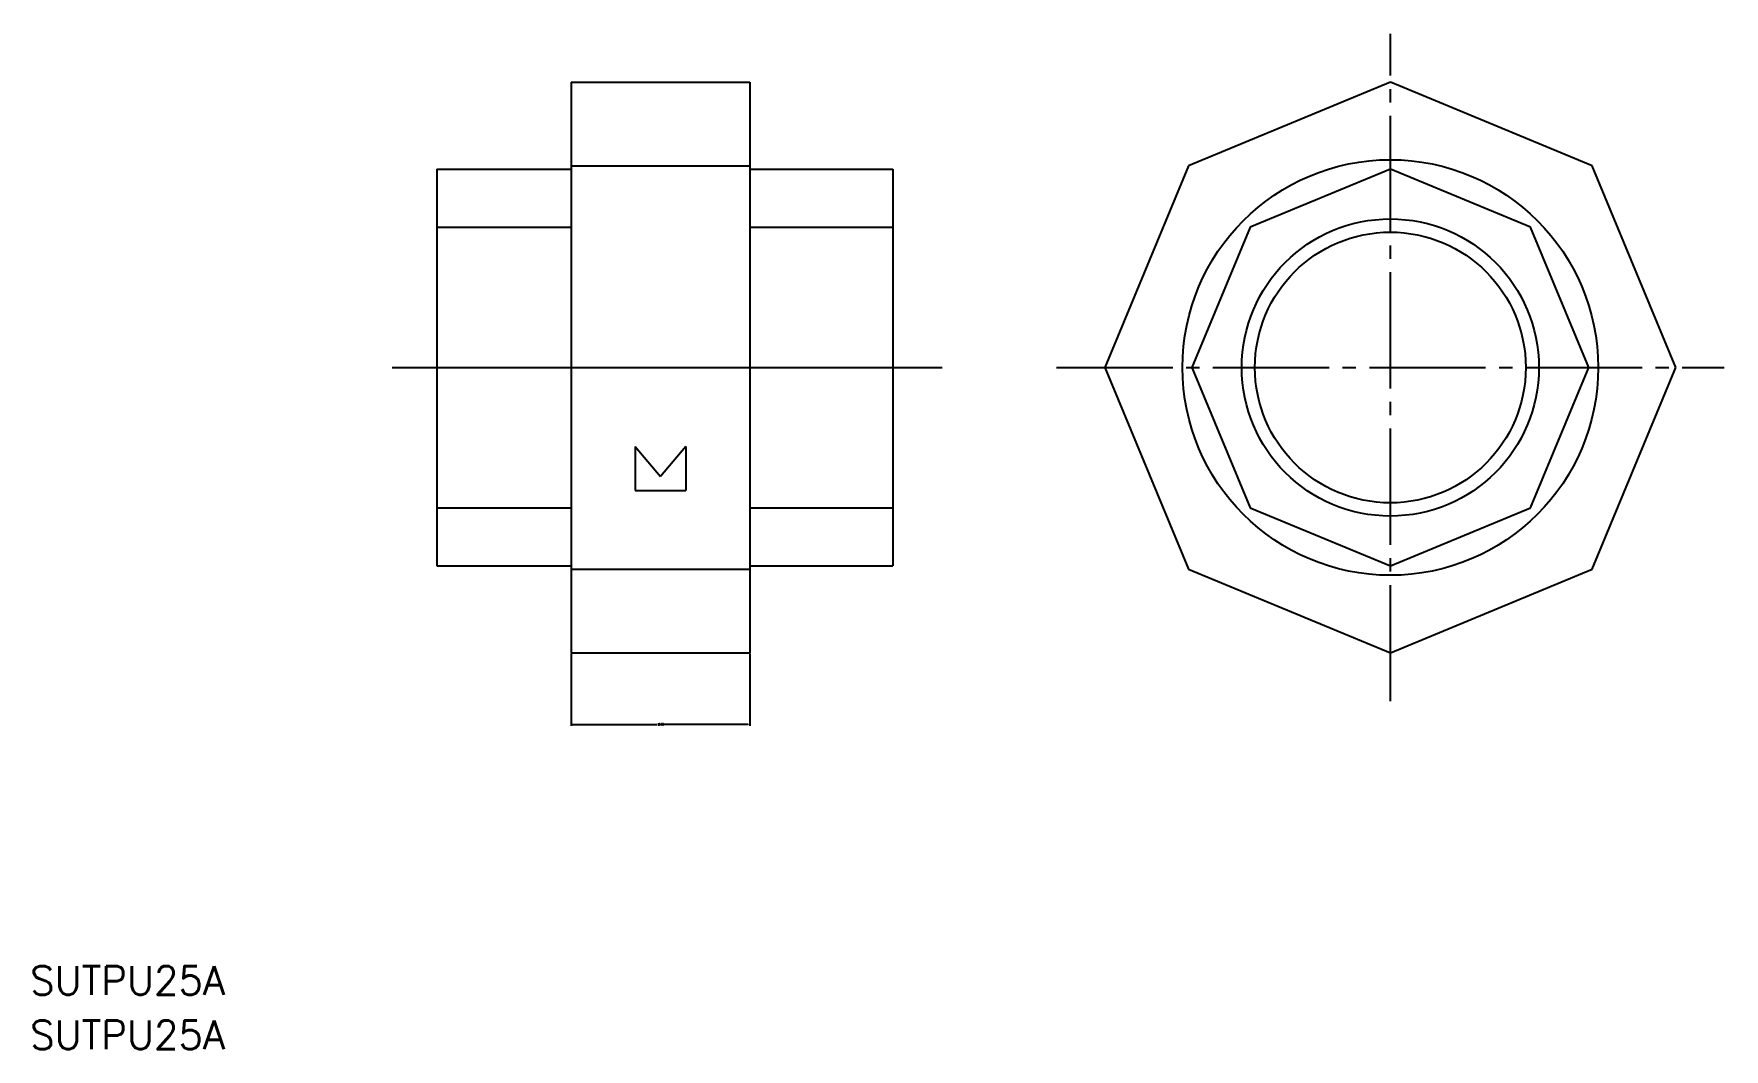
# Model space of a CAD drawing. Extents: x 47 to 236, y 151 to 265.
import ezdxf

# ---------------------------------------------------------------- set-up
doc = ezdxf.new("R2010")
doc.units = 0
doc.header["$PDMODE"] = 64
doc.linetypes.add('CENTER', pattern=[17.5, 13, -1.5, 1.5, -1.5])
doc.layers.get('0').update_dxf_attribs({"linetype": 'CONTINUOUS'})
doc.layers.get('DEFPOINTS').update_dxf_attribs({"linetype": 'CONTINUOUS'})
doc.layers.add('CENTER', color=1, linetype='CENTER')
doc.styles.get("Standard").update_dxf_attribs({"font": 'txt.shx', "bigfont": '@extfont2.shx'})
doc.dimstyles.get("Standard").update_dxf_attribs({"dimtxt": 0.18, "dimasz": 0.18, "dimexe": 0.18, "dimexo": 0.0625, "dimgap": 0.09, "dimtad": 0, "dimtih": 1, "dimtoh": 1, "dimzin": 0, "dimcen": 0.09, "dimazin": 3, "dimtfac": 1, "dimtofl": 0, "dimtmove": 0, "dimatfit": 3})

# ---------------------------------------------------------------- blocks, each defined once
blk = doc.blocks.new('*U6')
at = {"color": 0, "linetype": 'CONTINUOUS'}
blk.add_text('20.00', height=0.18, dxfattribs=at).set_placement((116.92, 187.15))
blk = doc.blocks.new('*D5')
at = {"color": 0, "linetype": 'CONTINUOUS'}
for p, q in [((107.23, 195.18), (107.23, 187.06)), ((127.23, 195.18), (127.23, 187.06)), ((107.41, 187.24), (116.83, 187.24)), ((127.05, 187.24), (117.64, 187.24))]:
    blk.add_line(p, q, dxfattribs=at)
for points in [[(107.41, 187.27), (107.41, 187.21), (107.23, 187.24)], [(127.05, 187.27), (127.05, 187.21), (127.23, 187.24)]]:
    blk.add_solid(points, dxfattribs=at)
at = {"layer": 'DEFPOINTS', "color": 0, "linetype": 'CONTINUOUS'}
for p in [(107.23, 195.24), (127.23, 195.24), (127.23, 187.24)]:
    blk.add_point(p, dxfattribs=at)
at = {"color": 7, "linetype": 'CONTINUOUS'}
blk.add_blockref('*U6', (0, 0), dxfattribs=at)

msp = doc.modelspace()

# ---------------------------------------------------------------- linework, layer by layer
at = {"color": 7, "linetype": 'CONTINUOUS'}
for p, q in [((107.232, 259.101), (107.232, 195.24)), ((107.232, 259.101), (127.232, 259.101)), ((127.232, 259.101), (127.232, 195.24)), ((198.869, 259.101), (176.29, 249.749)), ((221.447, 249.749), (198.869, 259.101)), ((107.232, 249.749), (127.232, 249.749)), ((176.29, 249.749), (166.938, 227.171)), ((230.799, 227.171), (221.447, 249.749)), ((92.232, 249.36), (92.232, 204.982)), ((92.232, 249.36), (107.232, 249.36)), ((127.232, 249.36), (143.232, 249.36)), ((143.232, 249.36), (143.232, 204.982)), ((198.869, 249.36), (183.179, 242.861)), ((214.559, 242.861), (198.869, 249.36)), ((92.232, 242.861), (107.232, 242.861)), ((127.232, 242.861), (143.232, 242.861)), ((183.179, 242.861), (176.68, 227.171)), ((221.058, 227.171), (214.559, 242.861)), ((92.232, 227.171), (143.232, 227.171)), ((166.938, 227.171), (176.29, 204.593)), ((176.68, 227.171), (183.179, 211.481)), ((214.559, 211.481), (221.058, 227.171)), ((221.447, 204.593), (230.799, 227.171)), ((114.399, 218.347), (114.399, 213.417)), ((114.399, 218.347), (117.232, 214.97)), ((120.066, 218.347), (117.232, 214.97)), ((120.066, 218.347), (120.066, 213.417)), ((114.399, 213.417), (120.066, 213.417)), ((92.232, 211.481), (107.232, 211.481)), ((127.232, 211.481), (143.232, 211.481)), ((183.179, 211.481), (198.869, 204.982)), ((198.869, 204.982), (214.559, 211.481)), ((92.232, 204.982), (107.232, 204.982)), ((107.232, 204.593), (127.232, 204.593)), ((127.232, 204.982), (143.232, 204.982)), ((176.29, 204.593), (198.869, 195.24)), ((198.869, 195.24), (221.447, 204.593)), ((107.232, 195.24), (127.232, 195.24))]:
    msp.add_line(p, q, dxfattribs=at)
for radius in [23.25, 16.624, 15.146]:
    msp.add_circle((198.869, 227.171), radius, dxfattribs=at)
at = {"layer": 'CENTER', "color": 1, "linetype": 'CENTER'}
for p, q in [((198.869, 189.828), (198.869, 264.513)), ((87.232, 227.171), (148.732, 227.171)), ((161.526, 227.171), (236.211, 227.171))]:
    msp.add_line(p, q, dxfattribs=at)

# ---------------------------------------------------------------- texts
at = {"color": 7, "linetype": 'CONTINUOUS'}
for p in [(46.728, 156.984), (46.728, 150.887)]:
    msp.add_text('SUTPU25A', height=3.2, dxfattribs=at).set_placement(p)

# ---------------------------------------------------------------- dimensions: what is measured, and where the dimension line sits
dim = msp.add_linear_dim(base=(127.232, 187.24), p1=(107.232, 195.24), p2=(127.232, 195.24), dimstyle='Standard', dxfattribs=at)
dim.commit()
dim.dimension.update_dxf_attribs({"geometry": '*D5', "text_midpoint": (117.232, 187.24)})

doc.saveas('drawing.dxf')
